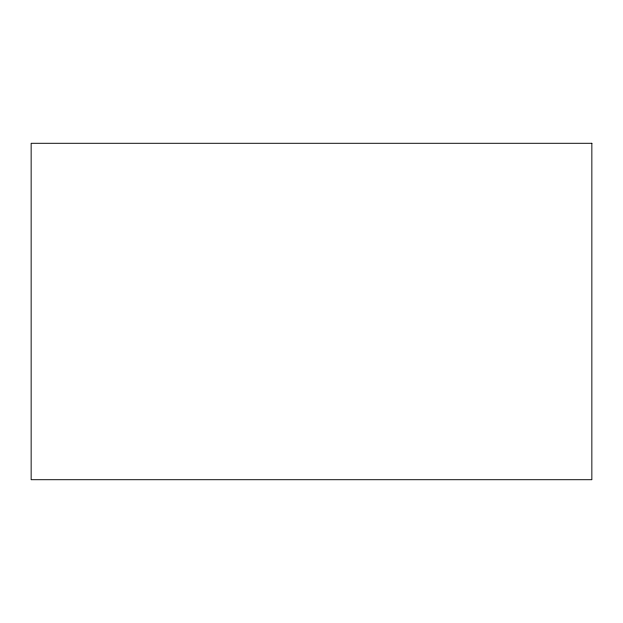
<?xml version="1.0" encoding="UTF-8"?>
<svg xmlns="http://www.w3.org/2000/svg" width="623" height="623" viewBox="0 0 623 623"><rect width="100%" height="100%" fill="white"/><g stroke="black" fill="none" stroke-linecap="round" stroke-linejoin="round"><path stroke-width="0.93" d="M591.85 143.29L31.15 143.29L31.15 479.71L591.85 479.71L591.85 143.29"/></g></svg>
